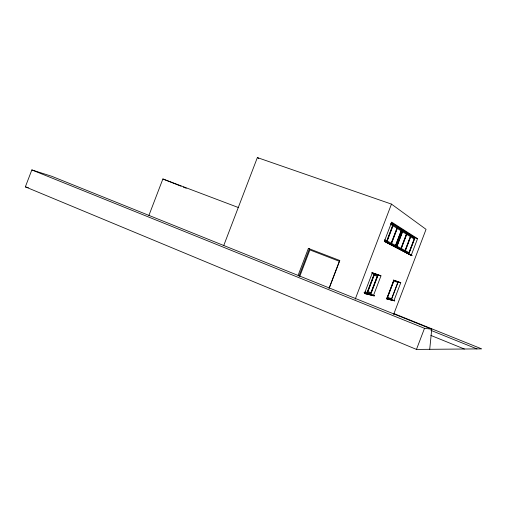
<?xml version="1.0" encoding="UTF-8"?>
<svg xmlns="http://www.w3.org/2000/svg" width="507" height="507" viewBox="0 0 507 507"><rect width="100%" height="100%" fill="white"/><g stroke="black" fill="none" stroke-linecap="round" stroke-linejoin="round"><path stroke-width="0.76" d="M429.721 349.31L431.73 329.189L51.72 176.284L31.846 169.927L25.35 186.855L416.469 349.418L481.65 348.873L393.673 313.484M298.141 275.25L308.383 248.424L309.669 248.88M299.01 276.081L309.428 248.798M299.789 276.34L309.878 249.913L339.487 261.346L329.461 287.621M328.967 288.502L339.652 260.49M355.211 299.2L391.467 204.106L257.366 157.582L223.726 245.565M364.476 293.452L372.328 272.855L380.966 275.859L373.431 295.632L364.476 293.452L374.191 295.936L374.312 295.619L368.646 293.369M411.177 255.408L384.325 241.395L391.67 222.136L417.553 238.677L411.177 255.408L411.88 255.667L384.452 241.066M365.274 293.768L365.395 293.439L374.312 295.619M411.88 255.667L385.124 241.693L385.25 241.364M386.702 241.725L393.128 224.867M391.106 244.044L397.393 227.548M395.295 247.169L402.019 229.513L399.896 228.752M396.113 247.593L402.812 230.02L400.695 229.259M400.86 249.178L406.836 233.499M386.657 298.845L393.73 280.289L400.764 282.735L393.952 300.619L386.657 298.845L394.649 300.898L387.608 297.786M387.348 297.508L393.654 280.967M404.947 251.326L410.79 235.989M387.38 299.136L394.757 300.613M398.249 281.74L391.543 299.339L386.378 298.065M408.75 254.184L415.011 237.758L391.423 222.788M393.635 314.448L426.057 229.348L391.467 204.106M416.469 349.418L424.505 328.327L431.73 329.189M148.925 215.393L162.874 178.977L238.246 207.483M364.013 292.545L370.801 294.218L378.203 274.794L371.65 272.512M365.059 291.918L367.125 292.438L374.052 274.255L372.049 273.571M25.35 186.855L28.386 187.723M393.267 280.003L397.539 281.493M413.237 237.124L417.553 238.677M384.325 241.395L385.124 241.693M409.383 254.419L411.995 255.382M397.913 281.632L400.764 282.735M378.127 274.762L380.966 275.859M308.383 248.424L339.874 260.541M393.952 300.619L394.649 300.898M386.765 298.553L387.494 298.838M162.874 178.977L181.113 186.221M183.3 187.089L186.221 188.243M373.431 295.632L374.191 295.936M364.603 293.122L365.395 293.439M430.931 330.355L476.96 348.911M31.846 169.927L424.505 328.327M430.899 335.438L464.374 349.019M384.731 240.686L395.397 246.301L401.55 230.165L390.58 223.257M384.712 239.703L386.803 240.812L392.627 225.545L390.884 224.455M257.366 157.582L258.735 158.368M374.274 274.331L367.347 292.488L370.883 293.376L377.696 275.51L374.274 274.331M374.185 275.212L367.879 291.747L370.966 292.533L377.183 276.226L374.185 275.212M393.02 225.792L387.215 241.028L391.208 243.151L396.905 228.22L393.02 225.792M397.285 228.454L391.6 243.36L395.504 245.432L401.075 230.824L397.285 228.454M402.704 230.894L396.588 246.928L408.857 253.386L414.58 238.372L402.704 230.894M402.59 231.769L397.063 246.263L400.967 248.335L406.38 234.139L402.59 231.769M406.722 234.354L401.322 248.525L405.055 250.509L410.347 236.617L406.722 234.354M393.831 281.03L387.538 297.552L391.638 298.585L397.805 282.393L393.831 281.03M410.676 236.826L405.397 250.686L408.972 252.587L414.149 238.993L410.676 236.826"/></g></svg>
